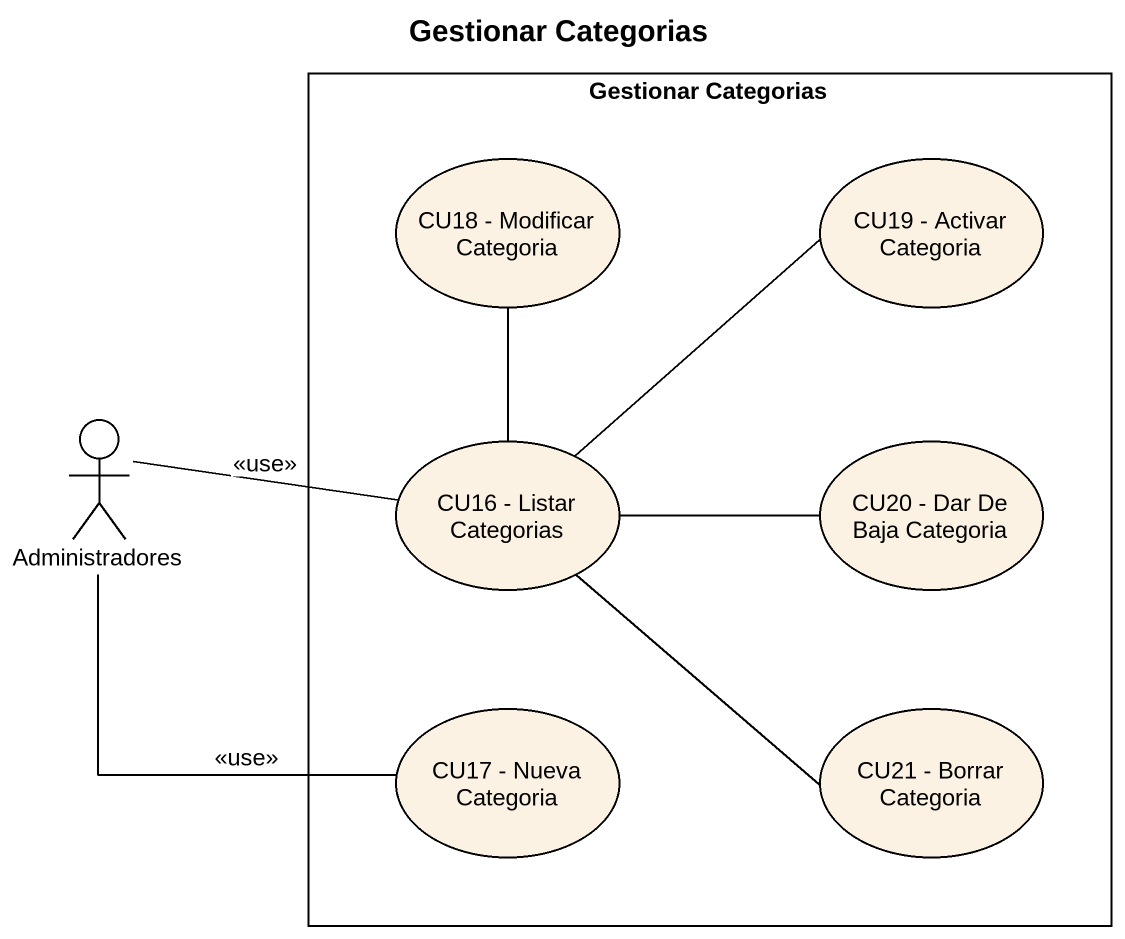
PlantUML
@startuml
title Gestionar Categorias
rectangle "Gestionar Categorias" as Gestionar_Categorias {
  usecase "CU18 - Modificar Categoria" as CU18_Modificar_Categoria
  usecase "CU19 - Activar Categoria" as CU19_Activar_Categoria
  usecase "CU16 - Listar Categorias" as CU16_Listar_Categorias
  usecase "CU20 - Dar De Baja Categoria" as CU20_Dar_De_Baja_Categoria
  usecase "CU17 - Nueva Categoria" as CU17_Nueva_Categoria
  usecase "CU21 - Borrar Categoria" as CU21_Borrar_Categoria
}
actor Administradores
CU18_Modificar_Categoria -- CU16_Listar_Categorias
CU19_Activar_Categoria -- CU16_Listar_Categorias
Administradores -right- CU16_Listar_Categorias : <<use>>
Administradores -- CU17_Nueva_Categoria : <<use>>
CU20_Dar_De_Baja_Categoria -left- CU16_Listar_Categorias
CU21_Borrar_Categoria -up- CU16_Listar_Categorias
@enduml
